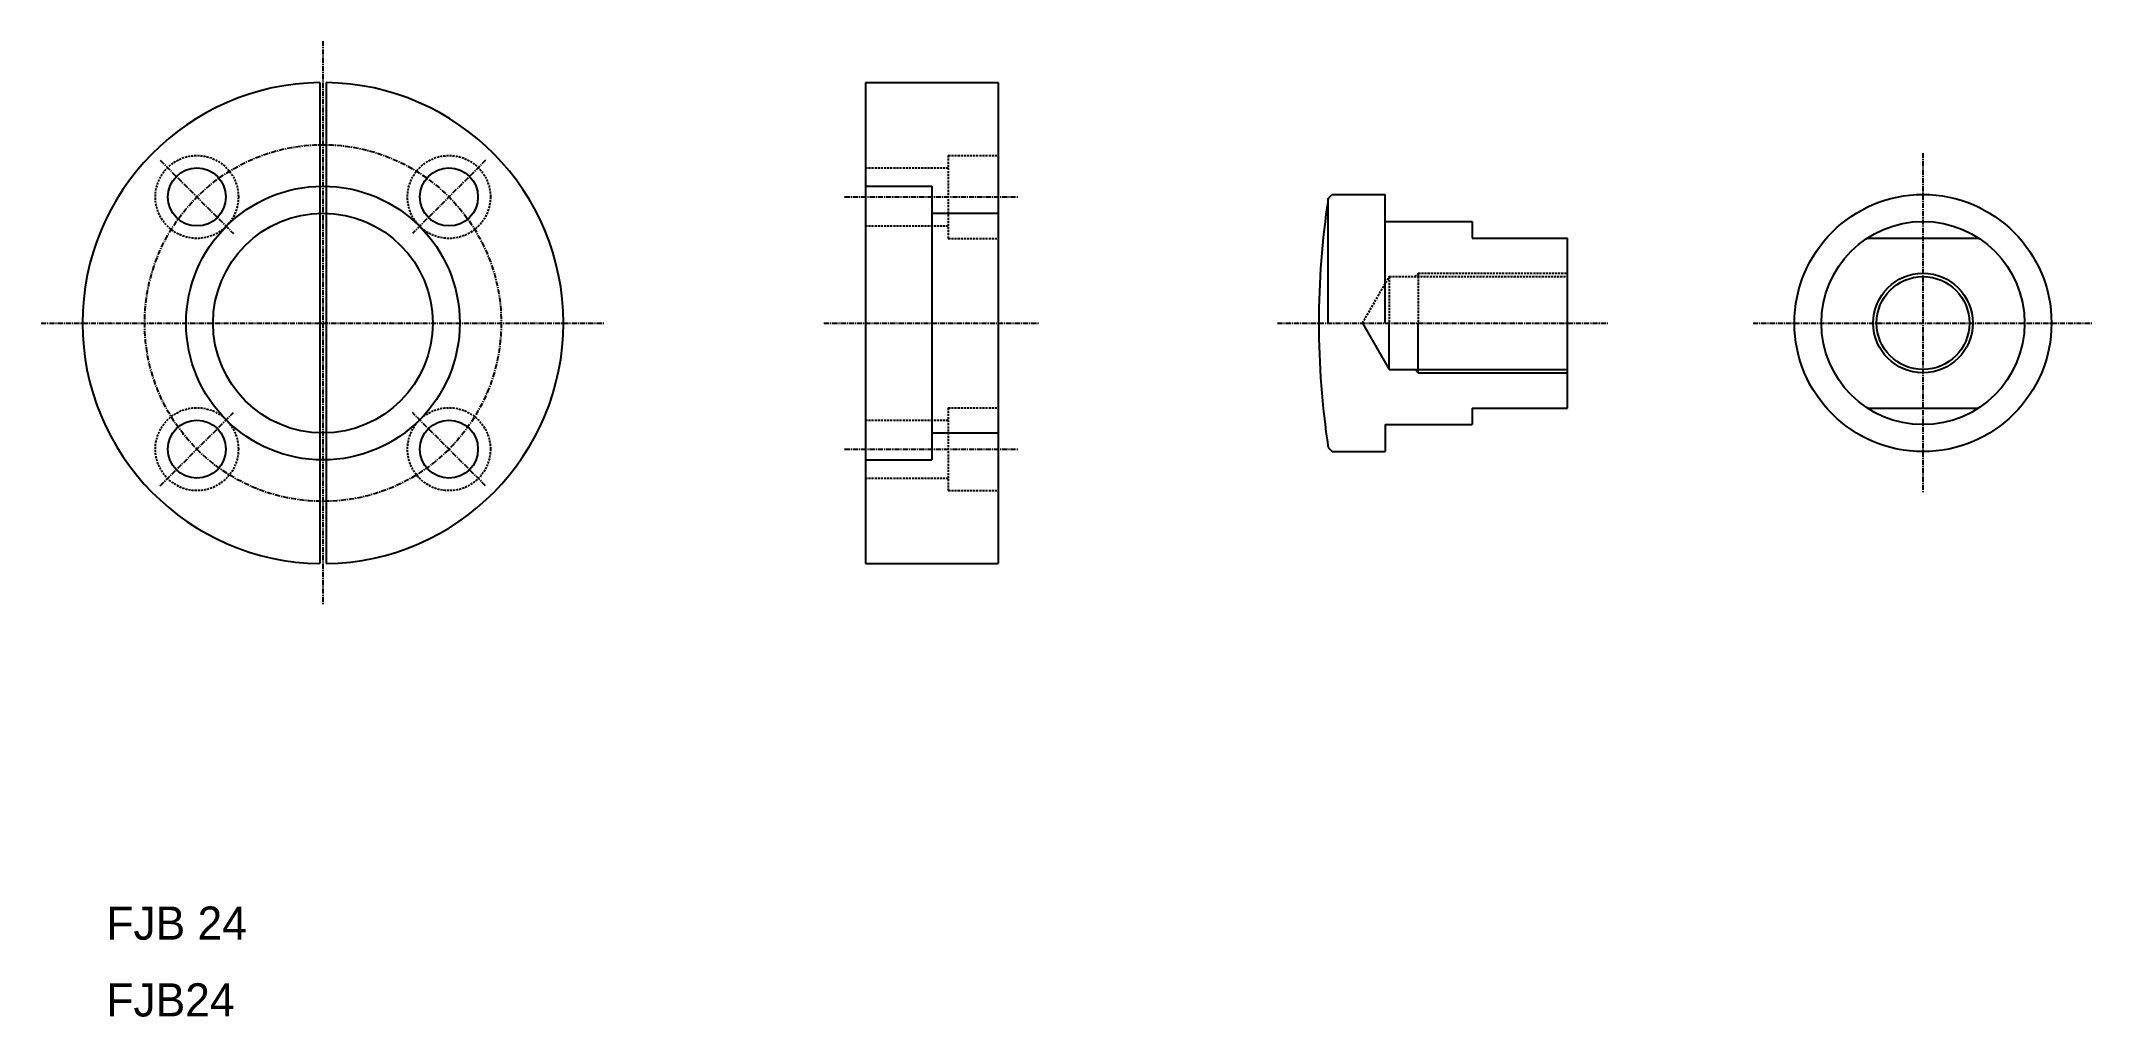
# Model space of a CAD drawing. Extents: x 182 to 677, y 344 to 579.
import ezdxf

# ---------------------------------------------------------------- set-up
doc = ezdxf.new("R2010")
doc.units = 0
doc.linetypes.add('CENTER', pattern=[2, 1.25, -0.25, 0.25, -0.25])
doc.linetypes.add('DASHED', pattern=[0.75, 0.5, -0.25])
doc.layers.get('0').update_dxf_attribs({"linetype": 'CONTINUOUS'})
doc.layers.add('CENTER', color=1, linetype='CENTER')

msp = doc.modelspace()

# ---------------------------------------------------------------- linework, layer by layer
at = {"color": 7, "linetype": 'CONTINUOUS'}
for p, q in [((249.03, 569.18), (249.03, 453.19)), ((250.53, 569.18), (250.53, 453.19)), ((380.62, 569.18), (412.62, 569.18)), ((380.62, 569.18), (380.62, 453.18)), ((412.62, 569.18), (412.62, 453.18)), ((380.62, 544.18), (396.62, 544.18)), ((396.62, 544.18), (396.62, 511.18)), ((492.26, 541.18), (493.26, 542.18)), ((492.26, 511.18), (492.26, 541.18)), ((493.26, 542.18), (506, 542.18)), ((380.62, 537.68), (380.62, 537.68)), ((396.62, 537.68), (412.62, 537.68)), ((506, 535.68), (527, 535.68)), ((527, 535.68), (527, 531.68)), ((527, 531.68), (550, 531.68)), ((550, 490.68), (550, 531.68)), ((622.33, 531.68), (649.16, 531.68)), ((380.62, 511.18), (380.62, 511.18)), ((396.62, 511.18), (396.62, 478.18)), ((500.54, 511.18), (507, 499.99)), ((507, 499.99), (507, 511.18)), ((514, 499.18), (514, 511.18)), ((507, 499.99), (550, 499.99)), ((513.25, 499.99), (514, 499.18)), ((514, 499.18), (550, 499.18)), ((527, 490.68), (550, 490.68)), ((527, 490.68), (527, 486.68)), ((622.33, 490.68), (649.16, 490.68)), ((506, 486.68), (527, 486.68)), ((396.62, 484.68), (412.62, 484.68)), ((492.26, 481.18), (493.26, 480.18)), ((493.26, 480.18), (506, 480.18)), ((380.62, 478.18), (396.62, 478.18)), ((380.62, 453.18), (412.62, 453.18))]:
    msp.add_line(p, q, dxfattribs=at)
at = {"color": 3, "linetype": 'DASHED'}
for p, q in [((400.62, 551.59), (412.62, 551.59)), ((400.62, 551.59), (400.62, 531.59)), ((380.62, 548.59), (400.62, 548.59)), ((380.62, 534.59), (400.62, 534.59)), ((400.62, 531.59), (412.62, 531.59)), ((500.54, 511.18), (507, 522.37)), ((507, 522.37), (507, 511.18)), ((507, 522.37), (550, 522.37)), ((513.25, 522.37), (514, 523.18)), ((514, 523.18), (514, 511.18)), ((514, 523.18), (550, 523.18)), ((400.62, 490.77), (412.62, 490.77)), ((400.62, 490.77), (400.62, 470.77)), ((380.62, 487.77), (400.62, 487.77)), ((380.62, 473.77), (400.62, 473.77)), ((400.62, 470.77), (412.62, 470.77))]:
    msp.add_line(p, q, dxfattribs=at)
for p, q in [((506, 511.18), (506, 542.18)), ((506, 486.68), (506, 480.18))]:
    msp.add_line(p, q)
for centre in [(219.37, 541.59), (280.18, 541.59), (219.37, 480.77), (280.18, 480.77)]:
    msp.add_circle(centre, 10, dxfattribs=at)
at = {"color": 7, "linetype": 'CONTINUOUS'}
for centre, radius in [((219.37, 541.59), 7), ((280.18, 541.59), 7), ((249.78, 511.18), 33), ((635.74, 511.18), 31), ((249.78, 511.18), 26.5), ((635.74, 511.18), 24.5), ((635.74, 511.18), 11.19), ((219.37, 480.77), 7), ((280.18, 480.77), 7)]:
    msp.add_circle(centre, radius, dxfattribs=at)
at = {"color": 3, "linetype": 'CONTINUOUS'}
msp.add_circle((635.74, 511.18), 12, dxfattribs=at)
at = {"color": 7, "linetype": 'CONTINUOUS'}
for start, end in [(90.7409, 269.2591), (270.7409, 89.2591)]:
    msp.add_arc((249.78, 511.18), 58, start, end, dxfattribs=at)
msp.add_arc((690, 511.18), 200, 171.3731, 188.6269)
at = {"layer": 'CENTER', "color": 1, "linetype": 'CENTER'}
for p, q in [((249.78, 579.18), (249.78, 443.18)), ((210.53, 550.42), (228.21, 532.75)), ((289.02, 550.42), (271.34, 532.75)), ((635.74, 552.18), (635.74, 470.18)), ((375.62, 541.59), (417.62, 541.59)), ((181.78, 511.18), (317.78, 511.18)), ((370.62, 511.18), (422.62, 511.18)), ((480, 511.18), (560, 511.18)), ((594.74, 511.18), (676.74, 511.18)), ((210.53, 471.94), (228.21, 489.61)), ((289.02, 471.94), (271.34, 489.61)), ((375.62, 480.77), (417.62, 480.77))]:
    msp.add_line(p, q, dxfattribs=at)
msp.add_circle((249.78, 511.18), 43, dxfattribs=at)

# ---------------------------------------------------------------- texts
at = {"color": 7, "linetype": 'CONTINUOUS'}
for s, p in [('FJB 24', (197.54, 362.49)), ('FJB24', (197.54, 343.98))]:
    msp.add_text(s, height=8, dxfattribs=at).set_placement(p)

doc.saveas('drawing.dxf')
